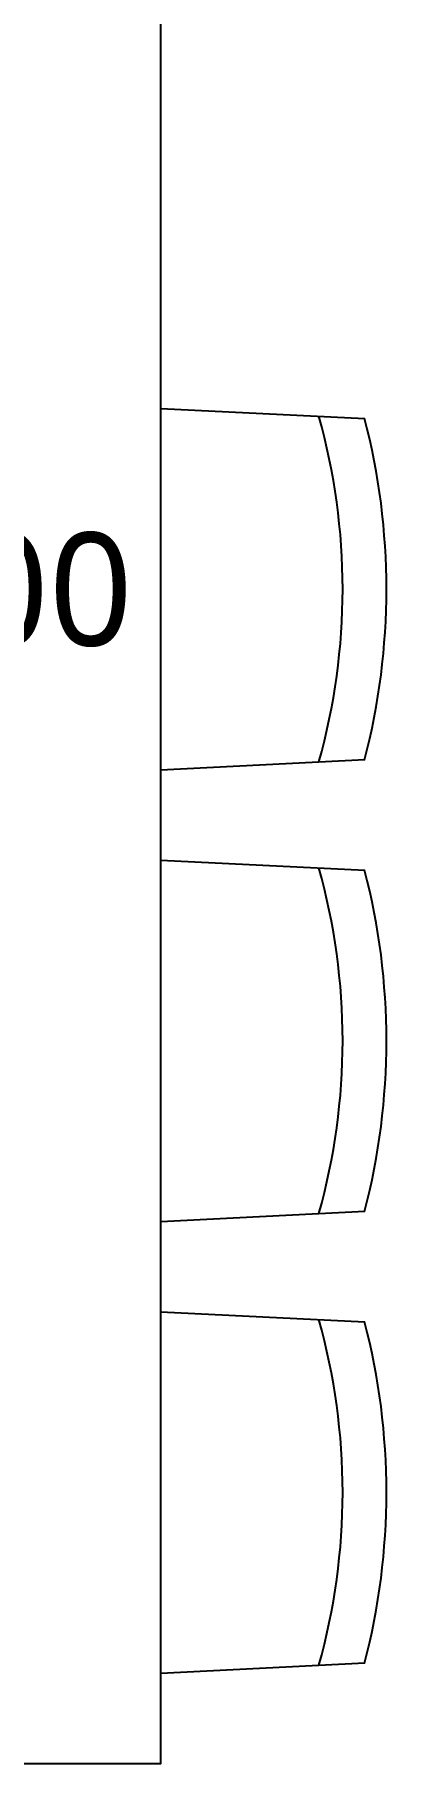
# Model space of a CAD drawing. Header units: millimetres. Extents: x -33000 to 294000, y 0 to 42408.
# Drawn here: x 270271 to 270661, y 14005 to 15918 of the extents above; entities that cross this region are included whole.
import ezdxf
from ezdxf.enums import TextEntityAlignment as Align

# ---------------------------------------------------------------- set-up
doc = ezdxf.new("R2010")
doc.units = ezdxf.units.MM
doc.header["$LTSCALE"] = 50
doc.layers.add('arch', color=8, linetype='Continuous')
doc.layers.add('실명', color=9, linetype='Continuous')
doc.styles.add('맑은고딕', font='malgun.ttf')

msp = doc.modelspace()

# ---------------------------------------------------------------- linework, layer by layer
at = {"layer": 'arch', "ltscale": 25}
for p, q in [((270411.2, 15504.6), (270637.1, 15493.4)), ((270411.2, 15104.6), (270637.1, 15115.8)), ((270411.2, 15004.6), (270637.1, 14993.4)), ((270411.2, 14604.6), (270637.1, 14615.8)), ((270411.2, 14504.6), (270637.1, 14493.4)), ((270411.2, 14104.6), (270637.1, 14115.8))]:
    msp.add_line(p, q, dxfattribs=at)
at = {"layer": 'arch', "ltscale": 25, "elevation": 0}
msp.add_lwpolyline([(269611.2, 14004.6), (270411.2, 14004.6), (270411.2, 16604.6), (269611.2, 16604.6)], close=True, dxfattribs=at)
at = {"layer": 'arch', "ltscale": 25}
for centre, radius, start, end in [((269908, 15304.6), 704.7, 344.2439, 15.7561), ((269910.7, 15304.6), 750.5, 345.4261, 14.5739), ((269908, 14804.6), 704.7, 344.2439, 15.7561), ((269910.7, 14804.6), 750.5, 345.4261, 14.5739), ((269908, 14304.6), 704.7, 344.2439, 15.7561), ((269910.7, 14304.6), 750.5, 345.4261, 14.5739)]:
    msp.add_arc(centre, radius, start, end, dxfattribs=at)

# ---------------------------------------------------------------- texts
at = {"layer": '실명', "ltscale": 25, "style": '맑은고딕'}
msp.add_text('2600x800', height=125, dxfattribs=at).set_placement((270011.2, 15304.6), align=Align.MIDDLE_CENTER)

doc.saveas('drawing.dxf')
